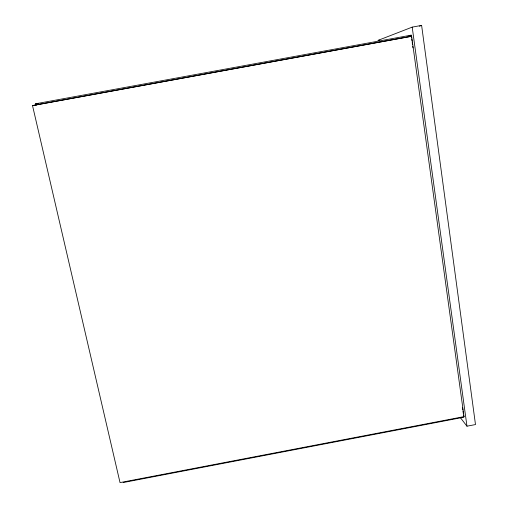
<?xml version="1.0" encoding="UTF-8"?>
<svg xmlns="http://www.w3.org/2000/svg" width="508" height="508" viewBox="0 0 508 508"><rect width="100%" height="100%" fill="white"/><g stroke="black" fill="none" stroke-linecap="round" stroke-linejoin="round"><path stroke-width="0.76" d="M460.731 418.109L466.973 426.193L475.488 424.561L421.615 25.4L412.198 27.121L377.952 40.418L379.501 40.132M419.418 26.232L421.615 25.4M408.959 35.928L411.188 35.154L411.499 37.395M411.639 36.265L32.512 105.562L120.028 482.6L464.02 416.63L411.639 36.265L33.966 105.34L35.998 105.315M123.114 482.556L463.829 417.214L463.518 414.979M35.858 105.296L35.516 103.81L411.188 35.154M32.512 105.562L34.011 105.543M35.516 103.81L38.608 103.791M463.69 416.211L464.02 416.63M411.702 38.894L412.013 41.135M412.198 42.488L412.515 44.787M412.725 46.317L412.94 47.866M462.49 407.518L462.826 409.943M463.004 411.245L463.315 413.487M412.198 27.121L466.973 426.193"/></g></svg>
